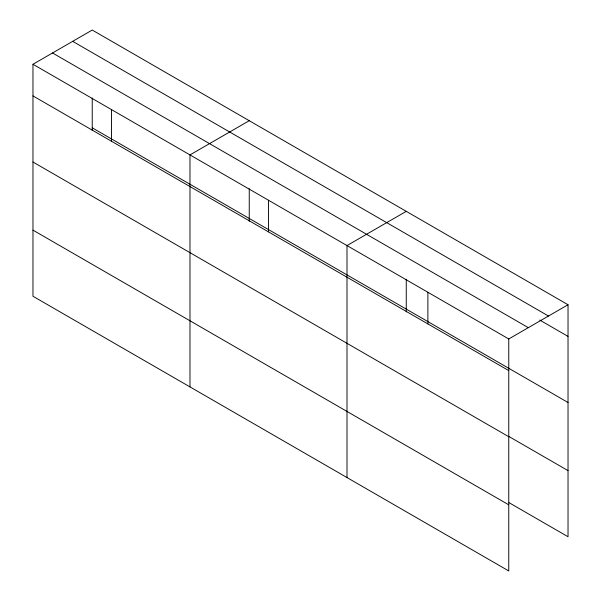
<?xml version="1.0" encoding="UTF-8"?>
<svg xmlns="http://www.w3.org/2000/svg" width="601" height="601" viewBox="0 0 601 601"><rect width="100%" height="100%" fill="white"/><g stroke="black" fill="none" stroke-linecap="round" stroke-linejoin="round"><path stroke-width="0.9" d="M32.972 64.269L508.762 338.964L508.762 570.95L32.972 296.255L32.972 64.269L92.238 30.05L568.028 304.745L568.028 536.731L508.979 502.646M249.25 120.696L189.984 154.915L189.984 386.901M406.261 211.349L346.995 245.569L346.995 477.555M508.762 338.964L568.028 304.745M72.676 41.341L548.473 316.036M539.721 320.048L568.028 336.387M52.527 52.978L528.324 327.673M92.238 127.81L568.028 402.505M32.972 95.912L508.762 370.607M508.979 436.529L568.028 470.621M32.972 162.022L508.762 436.717M32.972 230.138L508.762 504.832M427.882 292.266L427.882 323.909M406.261 279.307L406.261 311.904M268.489 200.238L268.489 231.881M249.25 188.661L249.25 221.258M111.478 109.592L111.478 141.235M92.238 98.008L92.238 130.605"/></g></svg>
